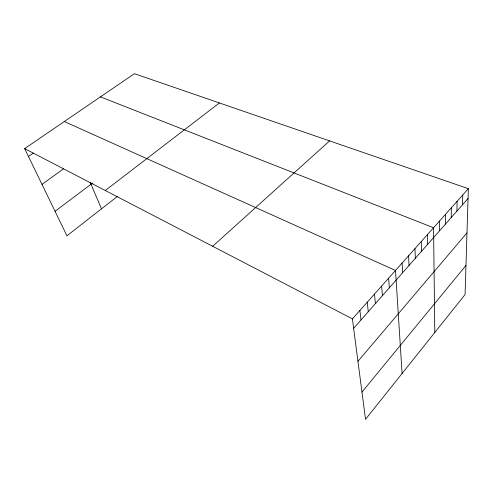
<?xml version="1.0" encoding="UTF-8"?>
<svg xmlns="http://www.w3.org/2000/svg" width="493" height="493" viewBox="0 0 493 493"><rect width="100%" height="100%" fill="white"/><g stroke="black" fill="none" stroke-linecap="round" stroke-linejoin="round"><path stroke-width="0.74" d="M445.462 224.099L445.493 214.332M451.231 217.555L451.335 207.775M456.919 211.103L457.085 201.317M462.52 204.737L462.761 194.951M468.35 188.671L465.072 294.537L365.529 419.315L352.403 318.866L468.35 188.671L134.423 73.685L24.65 148.615L66.937 235.808L117.525 196.306M361.973 392.089L465.971 265.444M357.949 361.295L466.982 232.899M353.635 328.326L468.048 198.469M212.656 246.272L329.607 140.893M105.292 190.508L219.391 102.945M55.05 211.306L92.696 182.971M41.997 184.382L63.548 168.816M28.452 156.46L33.339 153.083M100.443 96.881L433.557 227.741L434.801 332.473M64.324 121.531L395.509 270.46L402.097 373.472M24.65 148.615L352.403 318.866M90.17 182.268L101.478 208.835M359.884 310.461L361.012 319.957M367.248 302.197L368.265 311.724M374.489 294.068L375.401 303.626M381.607 286.069L382.42 295.658M388.613 278.2L389.328 287.813M402.097 263.065L402.621 272.721M408.58 255.781L409.024 265.462M414.97 248.614L415.322 258.307M421.256 241.552L421.533 251.264M427.456 234.594L427.647 244.325M439.571 220.987L439.614 230.742"/></g></svg>
